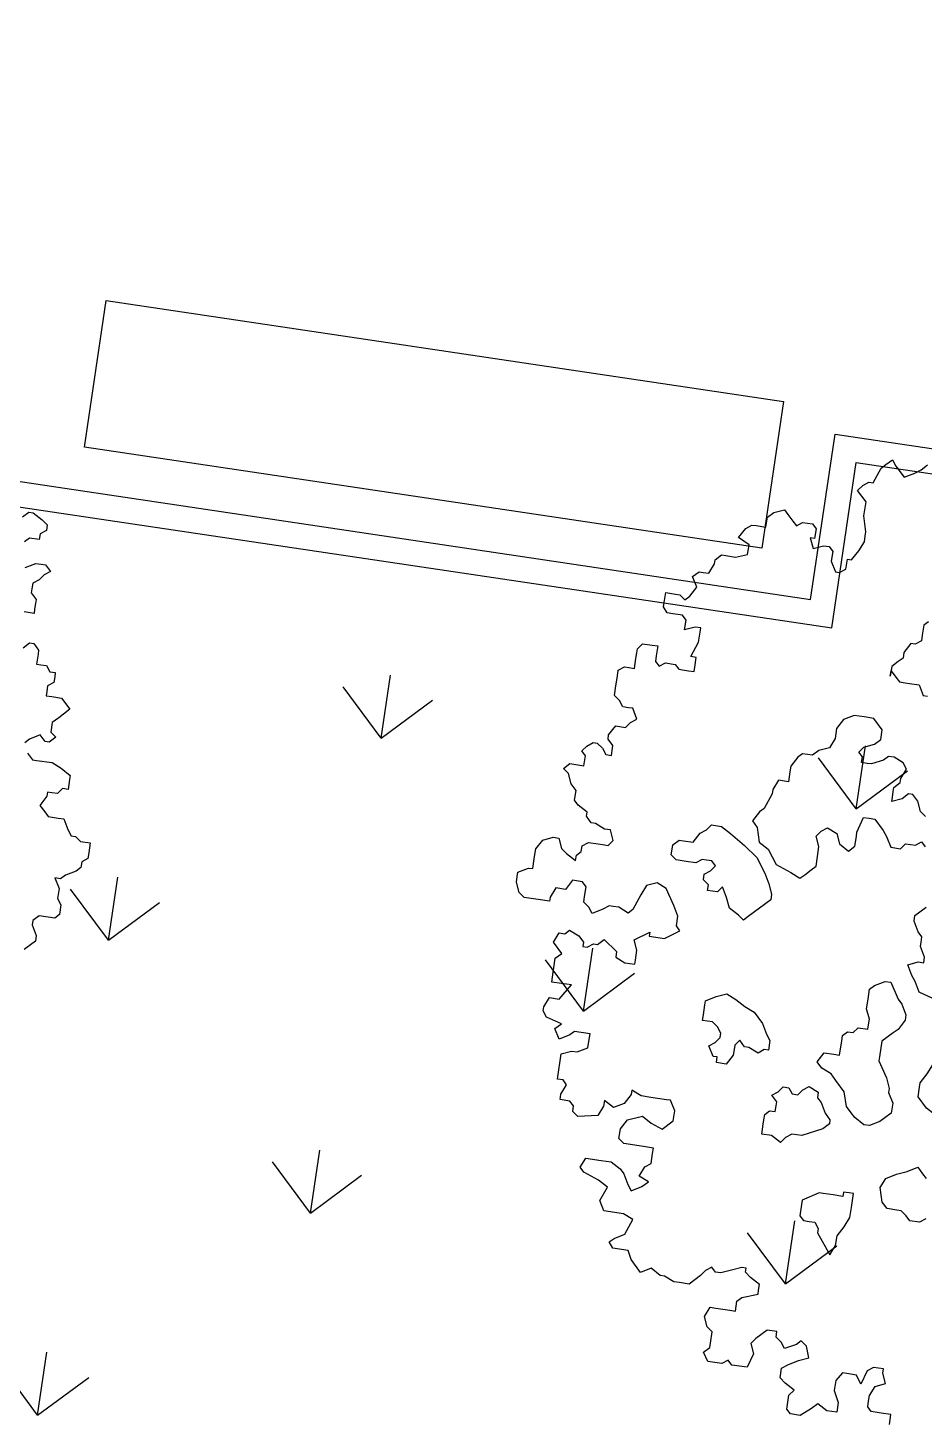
# Model space of a CAD drawing. Header units: millimetres. Extents: x 338 to 506, y 179 to 335.
# Drawn here: x 374.26 to 379.62, y 225.61 to 233.94 of the extents above; entities that cross this region are included whole.
import ezdxf

# ---------------------------------------------------------------- set-up
doc = ezdxf.new("R2010")
doc.units = ezdxf.units.MM
for name, color, linetype in [('ANDEN', 251, 'Continuous'), ('ARBOL-TOP', 3, 'Continuous'), ('MUROS', 32, 'Continuous'), ('REJAS', 151, 'Continuous')]:
    doc.layers.add(name, color=color, linetype=linetype)

# ---------------------------------------------------------------- blocks, each defined once
blk = doc.blocks.new('*X961')
at = {"color": 0}
for p, q in [((40.6602, 117.7067), (40.9296, 117.9761)), ((43.5339, 117.7067), (43.8033, 117.9761)), ((40.6602, 117.7067), (40.9296, 117.4373)), ((40.6602, 117.7067), (41.0412, 117.7067)), ((43.5339, 117.7067), (43.8033, 117.4373)), ((43.5339, 117.7067), (43.9149, 117.7067)), ((42.097, 116.2699), (42.3665, 116.5393)), ((44.9707, 116.2699), (45.2401, 116.5393)), ((42.097, 116.2699), (42.3665, 116.0005)), ((42.097, 116.2699), (42.478, 116.2699)), ((44.9707, 116.2699), (45.2401, 116.0005)), ((44.9707, 116.2699), (45.3517, 116.2699)), ((43.5339, 114.833), (43.8033, 115.1024)), ((43.5339, 114.833), (43.8033, 114.5636)), ((43.5339, 114.833), (43.9149, 114.833)), ((42.097, 113.3962), (42.3665, 113.6656)), ((44.9707, 113.3962), (45.2401, 113.6656)), ((42.097, 113.3962), (42.3665, 113.1268)), ((42.097, 113.3962), (42.478, 113.3962)), ((44.9707, 113.3962), (45.2401, 113.1268)), ((44.9707, 113.3962), (45.3517, 113.3962))]:
    blk.add_line(p, q, dxfattribs=at)
blk = doc.blocks.new('ARBOLITO')
at = {"linetype": 'ByBlock'}
for points in [[(461.9159, 68.9761), (461.9076, 68.9906), (461.8931, 69.0135), (461.8785, 69.0197), (461.864, 69.0135), (461.8577, 68.9989), (461.8494, 68.9761), (461.8432, 68.9698), (461.8286, 68.9761), (461.8203, 68.9761), (461.8141, 68.9761), (461.8058, 68.9698), (461.7912, 68.9615), (461.785, 68.9698), (461.7767, 68.9761), (461.7767, 68.9844), (461.7767, 68.9989), (461.7705, 69.0052), (461.7559, 69.0052), (461.7476, 68.9906), (461.7331, 68.9906), (461.7268, 68.9761), (461.7268, 68.9698), (461.7102, 68.9698), (461.6894, 68.9698), (461.6811, 68.9761), (461.6749, 68.9906), (461.6749, 68.9989), (461.6749, 69.0052), (461.6894, 69.0135), (461.6957, 69.0135), (461.6957, 69.028), (461.6957, 69.0343), (461.6957, 69.0426), (461.704, 69.0571), (461.7185, 69.0633), (461.7268, 69.0633), (461.7331, 69.0488), (461.7414, 69.0426), (461.7559, 69.0343), (461.7559, 69.0426), (461.7621, 69.0488), (461.7621, 69.0571), (461.7705, 69.0633), (461.785, 69.0633), (461.7912, 69.0633), (461.7996, 69.0633), (461.8058, 69.0717), (461.7996, 69.0862), (461.7912, 69.0862), (461.7767, 69.0924), (461.7705, 69.0924), (461.7621, 69.1008), (461.7621, 69.107), (461.7476, 69.1153), (461.7414, 69.1215), (461.7414, 69.1361), (461.7331, 69.1444), (461.7268, 69.1589), (461.7185, 69.1652), (461.7268, 69.1735), (461.7414, 69.1735), (461.7476, 69.1735), (461.7476, 69.188), (461.7414, 69.1943), (461.7476, 69.2026), (461.7559, 69.2088), (461.7621, 69.2088), (461.7705, 69.2026), (461.7767, 69.1943), (461.785, 69.1943), (461.785, 69.2088), (461.7767, 69.2171), (461.7767, 69.2233), (461.785, 69.2379), (461.7996, 69.2379), (461.8058, 69.2462), (461.8141, 69.2524), (461.8058, 69.267), (461.7996, 69.267), (461.7912, 69.267), (461.785, 69.2753), (461.7767, 69.2815), (461.7767, 69.2961), (461.7767, 69.3044), (461.7767, 69.3106), (461.7767, 69.3189), (461.785, 69.3252), (461.7912, 69.3252), (461.7996, 69.3252), (461.7996, 69.3397), (461.7996, 69.348), (461.7996, 69.3543), (461.8058, 69.3626), (461.8203, 69.3626), (461.8286, 69.3626), (461.8286, 69.348), (461.8286, 69.3397), (461.8349, 69.3335), (461.8432, 69.3397), (461.8577, 69.3397), (461.864, 69.3335), (461.8723, 69.3335), (461.8785, 69.3335), (461.8868, 69.3335), (461.8868, 69.3397), (461.8868, 69.3543), (461.8785, 69.3543), (461.8868, 69.3771), (461.8868, 69.3917), (461.8868, 69.3979), (461.8785, 69.3979), (461.864, 69.3917), (461.864, 69.4062), (461.8577, 69.4124), (461.8432, 69.4124), (461.8349, 69.4124), (461.8286, 69.4207), (461.8286, 69.427), (461.8286, 69.4415), (461.8432, 69.4415), (461.8494, 69.4415), (461.8577, 69.4353), (461.864, 69.4415), (461.8723, 69.4561), (461.864, 69.4706), (461.8723, 69.4789), (461.8785, 69.4789), (461.8868, 69.4789), (461.8931, 69.4935), (461.8931, 69.4997), (461.9014, 69.508), (461.9076, 69.508), (461.9221, 69.508), (461.9388, 69.5143), (461.9388, 69.5226), (461.9388, 69.5288), (461.9221, 69.5371), (461.9305, 69.5517), (461.9388, 69.5579), (461.945, 69.5579), (461.9595, 69.5579), (461.9595, 69.5724), (461.9679, 69.5807), (461.9824, 69.587), (461.9886, 69.5807), (461.997, 69.5724), (462.0032, 69.5662), (462.0115, 69.5724), (462.026, 69.5724), (462.0323, 69.5662), (462.0323, 69.5517), (462.026, 69.5517), (462.0323, 69.5371), (462.0468, 69.5433), (462.0551, 69.5433), (462.0614, 69.5371), (462.0614, 69.5226), (462.0697, 69.508), (462.0759, 69.508), (462.0842, 69.5143), (462.0842, 69.5288), (462.0905, 69.5288), (462.0988, 69.5433), (462.105, 69.5579), (462.105, 69.5662), (462.105, 69.5724), (462.0988, 69.5953), (462.0988, 69.6161), (462.0842, 69.6306), (462.0905, 69.6389), (462.0988, 69.6452), (462.105, 69.6452), (462.1133, 69.668), (462.1195, 69.6742), (462.1279, 69.6826), (462.1341, 69.6742), (462.1486, 69.6597), (462.1632, 69.668), (462.1715, 69.6742), (462.1798, 69.6826)], [(463.2229, 69.4124), (463.2312, 69.4207), (463.2375, 69.4207), (463.252, 69.4124), (463.2603, 69.4062), (463.2603, 69.3979), (463.252, 69.3917), (463.252, 69.3833), (463.2375, 69.3833), (463.2312, 69.3771)], [(463.2375, 69.3397), (463.252, 69.348), (463.2603, 69.348), (463.2665, 69.348), (463.2749, 69.3397), (463.2665, 69.3335), (463.2603, 69.3252), (463.252, 69.3189), (463.252, 69.3106), (463.252, 69.3044), (463.2603, 69.2961), (463.2603, 69.2898), (463.2603, 69.2815), (463.2603, 69.2753), (463.2458, 69.2753)], [(463.252, 69.2233), (463.2603, 69.2317), (463.2665, 69.2317), (463.2749, 69.2233), (463.2749, 69.2171), (463.2749, 69.2026), (463.2811, 69.2026), (463.2894, 69.2026), (463.2956, 69.1943), (463.3039, 69.1943), (463.3039, 69.188), (463.3039, 69.1797), (463.2956, 69.1735), (463.2956, 69.1652), (463.2956, 69.1589), (463.3039, 69.1589), (463.3185, 69.1589), (463.333, 69.1444), (463.3247, 69.1361), (463.3185, 69.1298), (463.3102, 69.1215), (463.3102, 69.107), (463.3185, 69.1008), (463.3102, 69.0924), (463.3039, 69.0924), (463.2956, 69.1008), (463.2811, 69.0924), (463.2749, 69.0862)], [(463.2811, 69.0717), (463.2894, 69.0633), (463.2956, 69.0633), (463.3185, 69.0633), (463.333, 69.0571), (463.3476, 69.0488), (463.3476, 69.0426), (463.3476, 69.028), (463.3393, 69.028), (463.333, 69.0197), (463.3247, 69.0197), (463.3185, 69.0197), (463.3185, 69.0135), (463.3102, 68.9989), (463.3185, 68.9906), (463.3247, 68.9844), (463.3393, 68.9844), (463.3476, 68.9844), (463.3559, 68.9698), (463.3621, 68.9615), (463.3684, 68.9615), (463.3767, 68.9553), (463.3912, 68.9553), (463.3912, 68.9408), (463.3912, 68.9324), (463.3829, 68.9262), (463.3829, 68.9179), (463.3767, 68.9117), (463.3621, 68.9034), (463.3559, 68.8971), (463.3476, 68.8971), (463.3559, 68.8826), (463.3559, 68.868), (463.3621, 68.8597), (463.3621, 68.8452), (463.3559, 68.8389), (463.333, 68.8389), (463.3247, 68.8306), (463.3247, 68.8244), (463.333, 68.8098), (463.333, 68.8015), (463.3185, 68.787)], [(462.3315, 68.2862), (462.3315, 68.3008), (462.3169, 68.3008), (462.3024, 68.3008), (462.2962, 68.307), (462.2962, 68.3153), (462.2962, 68.3236), (462.3024, 68.3382), (462.3169, 68.3444), (462.3107, 68.3589), (462.3107, 68.3652), (462.2962, 68.3652), (462.2879, 68.3589), (462.2816, 68.3382), (462.2733, 68.3506), (462.2588, 68.3506), (462.2525, 68.3506), (462.2442, 68.3382), (462.2442, 68.3236), (462.2525, 68.307), (462.2525, 68.2925), (462.238, 68.2925), (462.2234, 68.3008), (462.2151, 68.2925), (462.2006, 68.28), (462.186, 68.28), (462.1798, 68.2862), (462.1798, 68.307), (462.186, 68.3153), (462.1715, 68.3236), (462.1632, 68.3299), (462.1632, 68.3444), (462.1715, 68.3506), (462.186, 68.3589), (462.2006, 68.3652), (462.1944, 68.3818), (462.186, 68.388), (462.1798, 68.3818), (462.1632, 68.3735), (462.1569, 68.3818), (462.1486, 68.388), (462.1486, 68.3963), (462.1341, 68.3963), (462.1195, 68.3818), (462.1133, 68.3735), (462.1195, 68.3589), (462.1133, 68.3382), (462.0905, 68.3382), (462.0842, 68.3444), (462.0759, 68.3382), (462.0551, 68.3382), (462.0468, 68.3506), (462.0551, 68.3589), (462.0551, 68.3652), (462.0551, 68.3818), (462.0468, 68.388), (462.0406, 68.4026), (462.0468, 68.4171), (462.0551, 68.4171), (462.0759, 68.4171), (462.0842, 68.4171), (462.0842, 68.4317), (462.0905, 68.4379), (462.1133, 68.4462), (462.1133, 68.4524), (462.1133, 68.4608), (462.0988, 68.4691), (462.0905, 68.4753), (462.0905, 68.4815), (462.0842, 68.4815), (462.0697, 68.4753), (462.0551, 68.4691), (462.0468, 68.4691), (462.0406, 68.4753), (462.0323, 68.4691), (462.026, 68.4608), (462.0115, 68.4462), (461.997, 68.4462), (461.9886, 68.4462), (461.9741, 68.4524), (461.9679, 68.4524), (461.9533, 68.4608), (461.9388, 68.4524), (461.9221, 68.4691), (461.9159, 68.4815), (461.8931, 68.4815), (461.8868, 68.4899), (461.8931, 68.4961), (461.9076, 68.5044), (461.9159, 68.5273), (461.9014, 68.5335), (461.8723, 68.5335), (461.864, 68.548), (461.8723, 68.5688), (461.8577, 68.5771), (461.8349, 68.5854), (461.8286, 68.5917), (461.8349, 68.6062), (461.8577, 68.6062), (461.8723, 68.6062), (461.8868, 68.5979), (461.8931, 68.5917), (461.9014, 68.5771), (461.9076, 68.5688), (461.9221, 68.5771), (461.9305, 68.5854), (461.9159, 68.5917), (461.9221, 68.6062), (461.9305, 68.6124), (461.9305, 68.627), (461.9305, 68.6353), (461.9159, 68.6353), (461.8868, 68.6353), (461.8785, 68.6415), (461.8785, 68.6561), (461.8868, 68.6706), (461.9076, 68.6789), (461.9221, 68.6706), (461.9388, 68.6644), (461.9533, 68.6789), (461.9533, 68.6935), (461.945, 68.708), (461.9388, 68.708), (461.9159, 68.708), (461.9014, 68.708), (461.8868, 68.7143), (461.8868, 68.708), (461.8785, 68.6935), (461.864, 68.6852), (461.8494, 68.6935), (461.8494, 68.6852), (461.8432, 68.6706), (461.8141, 68.6644), (461.8058, 68.6706), (461.8058, 68.6789), (461.7996, 68.6852), (461.785, 68.6852), (461.785, 68.6935), (461.7912, 68.708), (461.785, 68.7143), (461.7767, 68.7143), (461.7767, 68.7517), (461.7912, 68.7579), (461.7996, 68.7579), (461.8141, 68.7662), (461.8141, 68.7724), (461.8141, 68.787), (461.7912, 68.787), (461.785, 68.7808), (461.7705, 68.7724), (461.7621, 68.787), (461.7705, 68.7953), (461.7476, 68.8015), (461.7414, 68.8098), (461.7414, 68.8161), (461.7476, 68.8306), (461.7621, 68.8306), (461.7767, 68.8535), (461.7621, 68.8535), (461.7476, 68.8535), (461.7476, 68.868), (461.7476, 68.8743), (461.7476, 68.8888), (461.7559, 68.8971), (461.7414, 68.9117), (461.7476, 68.9262), (461.7559, 68.9262), (461.7621, 68.9324), (461.7767, 68.9262), (461.785, 68.9179), (461.785, 68.9117), (461.7912, 68.9117), (461.7996, 68.9179), (461.8058, 68.9179), (461.8141, 68.9262), (461.8349, 68.9117), (461.8349, 68.9034), (461.8494, 68.8971), (461.864, 68.8971), (461.864, 68.9034), (461.864, 68.9179), (461.8577, 68.9324), (461.8785, 68.947), (461.8785, 68.9408), (461.9014, 68.9408), (461.9221, 68.9553), (461.9159, 68.9615), (461.9159, 68.9761), (461.9159, 68.9761)], [(461.9159, 68.9761), (461.9076, 68.9906), (461.8931, 69.0135), (461.8785, 69.0197), (461.864, 69.0135), (461.8577, 68.9989), (461.8494, 68.9761), (461.8432, 68.9698), (461.8286, 68.9761), (461.8203, 68.9761), (461.8141, 68.9761), (461.8058, 68.9698), (461.7912, 68.9615), (461.785, 68.9698), (461.7767, 68.9761), (461.7767, 68.9844), (461.7767, 68.9989), (461.7705, 69.0052), (461.7559, 69.0052), (461.7476, 68.9906), (461.7331, 68.9906), (461.7268, 68.9761), (461.7268, 68.9698), (461.7102, 68.9698), (461.6894, 68.9698), (461.6811, 68.9761), (461.6749, 68.9906), (461.6749, 68.9989), (461.6749, 69.0052), (461.6894, 69.0135), (461.6957, 69.0135), (461.6957, 69.028), (461.6957, 69.0343), (461.6957, 69.0426), (461.704, 69.0571), (461.7185, 69.0633), (461.7268, 69.0633), (461.7331, 69.0488), (461.7414, 69.0426), (461.7559, 69.0343), (461.7559, 69.0426), (461.7621, 69.0488), (461.7621, 69.0571), (461.7705, 69.0633), (461.785, 69.0633), (461.7912, 69.0633), (461.7996, 69.0633), (461.8058, 69.0717), (461.7996, 69.0862), (461.7912, 69.0862), (461.7767, 69.0924), (461.7705, 69.0924), (461.7621, 69.1008), (461.7621, 69.107), (461.7476, 69.1153), (461.7414, 69.1215), (461.7414, 69.1361), (461.7331, 69.1444), (461.7268, 69.1589), (461.7185, 69.1652), (461.7268, 69.1735), (461.7414, 69.1735), (461.7476, 69.1735), (461.7476, 69.188), (461.7414, 69.1943), (461.7476, 69.2026), (461.7559, 69.2088), (461.7621, 69.2088), (461.7705, 69.2026), (461.7767, 69.1943), (461.785, 69.1943), (461.785, 69.2088), (461.7767, 69.2171), (461.7767, 69.2233), (461.785, 69.2379), (461.7996, 69.2379), (461.8058, 69.2462), (461.8141, 69.2524), (461.8058, 69.267), (461.7996, 69.267), (461.7912, 69.267), (461.785, 69.2753), (461.7767, 69.2815), (461.7767, 69.2961), (461.7767, 69.3044), (461.7767, 69.3106), (461.7767, 69.3189), (461.785, 69.3252), (461.7912, 69.3252), (461.7996, 69.3252), (461.7996, 69.3397), (461.7996, 69.348), (461.7996, 69.3543), (461.8058, 69.3626), (461.8203, 69.3626), (461.8286, 69.3626), (461.8286, 69.348), (461.8286, 69.3397), (461.8349, 69.3335), (461.8432, 69.3397), (461.8577, 69.3397), (461.864, 69.3335), (461.8723, 69.3335), (461.8785, 69.3335), (461.8868, 69.3335), (461.8868, 69.3397), (461.8868, 69.3543), (461.8785, 69.3543), (461.8868, 69.3771), (461.8868, 69.3917), (461.8868, 69.3979), (461.8785, 69.3979), (461.864, 69.3917), (461.864, 69.4062), (461.8577, 69.4124), (461.8432, 69.4124), (461.8349, 69.4124), (461.8286, 69.4207), (461.8286, 69.427), (461.8286, 69.4415), (461.8432, 69.4415), (461.8494, 69.4415), (461.8577, 69.4353), (461.864, 69.4415), (461.8723, 69.4561), (461.864, 69.4706), (461.8723, 69.4789), (461.8785, 69.4789), (461.8868, 69.4789), (461.8931, 69.4935), (461.8931, 69.4997), (461.9014, 69.508), (461.9076, 69.508), (461.9221, 69.508), (461.9388, 69.5143), (461.9388, 69.5226), (461.9388, 69.5288), (461.9221, 69.5371), (461.9305, 69.5517), (461.9388, 69.5579), (461.945, 69.5579), (461.9595, 69.5579), (461.9595, 69.5724), (461.9679, 69.5807), (461.9824, 69.587), (461.9886, 69.5807), (461.997, 69.5724), (462.0032, 69.5662), (462.0115, 69.5724), (462.026, 69.5724), (462.0323, 69.5662), (462.0323, 69.5517), (462.026, 69.5517), (462.0323, 69.5371), (462.0468, 69.5433), (462.0551, 69.5433), (462.0614, 69.5371), (462.0614, 69.5226), (462.0697, 69.508), (462.0759, 69.508), (462.0842, 69.5143), (462.0842, 69.5288), (462.0905, 69.5288), (462.0988, 69.5433), (462.105, 69.5579), (462.105, 69.5662), (462.105, 69.5724), (462.0988, 69.5953), (462.0988, 69.6161), (462.0842, 69.6306), (462.0905, 69.6389), (462.0988, 69.6452), (462.105, 69.6452), (462.1133, 69.668), (462.1195, 69.6742), (462.1279, 69.6826), (462.1341, 69.6742), (462.1486, 69.6597), (462.1632, 69.668), (462.1715, 69.6742), (462.1798, 69.6826)], [(463.2229, 69.4124), (463.2312, 69.4207), (463.2375, 69.4207), (463.252, 69.4124), (463.2603, 69.4062), (463.2603, 69.3979), (463.252, 69.3917), (463.252, 69.3833), (463.2375, 69.3833), (463.2312, 69.3771)], [(463.2375, 69.3397), (463.252, 69.348), (463.2603, 69.348), (463.2665, 69.348), (463.2749, 69.3397), (463.2665, 69.3335), (463.2603, 69.3252), (463.252, 69.3189), (463.252, 69.3106), (463.252, 69.3044), (463.2603, 69.2961), (463.2603, 69.2898), (463.2603, 69.2815), (463.2603, 69.2753), (463.2458, 69.2753)], [(463.252, 69.2233), (463.2603, 69.2317), (463.2665, 69.2317), (463.2749, 69.2233), (463.2749, 69.2171), (463.2749, 69.2026), (463.2811, 69.2026), (463.2894, 69.2026), (463.2956, 69.1943), (463.3039, 69.1943), (463.3039, 69.188), (463.3039, 69.1797), (463.2956, 69.1735), (463.2956, 69.1652), (463.2956, 69.1589), (463.3039, 69.1589), (463.3185, 69.1589), (463.333, 69.1444), (463.3247, 69.1361), (463.3185, 69.1298), (463.3102, 69.1215), (463.3102, 69.107), (463.3185, 69.1008), (463.3102, 69.0924), (463.3039, 69.0924), (463.2956, 69.1008), (463.2811, 69.0924), (463.2749, 69.0862)], [(463.2811, 69.0717), (463.2894, 69.0633), (463.2956, 69.0633), (463.3185, 69.0633), (463.333, 69.0571), (463.3476, 69.0488), (463.3476, 69.0426), (463.3476, 69.028), (463.3393, 69.028), (463.333, 69.0197), (463.3247, 69.0197), (463.3185, 69.0197), (463.3185, 69.0135), (463.3102, 68.9989), (463.3185, 68.9906), (463.3247, 68.9844), (463.3393, 68.9844), (463.3476, 68.9844), (463.3559, 68.9698), (463.3621, 68.9615), (463.3684, 68.9615), (463.3767, 68.9553), (463.3912, 68.9553), (463.3912, 68.9408), (463.3912, 68.9324), (463.3829, 68.9262), (463.3829, 68.9179), (463.3767, 68.9117), (463.3621, 68.9034), (463.3559, 68.8971), (463.3476, 68.8971), (463.3559, 68.8826), (463.3559, 68.868), (463.3621, 68.8597), (463.3621, 68.8452), (463.3559, 68.8389), (463.333, 68.8389), (463.3247, 68.8306), (463.3247, 68.8244), (463.333, 68.8098), (463.333, 68.8015), (463.3185, 68.787)], [(462.3315, 68.2862), (462.3315, 68.3008), (462.3169, 68.3008), (462.3024, 68.3008), (462.2962, 68.307), (462.2962, 68.3153), (462.2962, 68.3236), (462.3024, 68.3382), (462.3169, 68.3444), (462.3107, 68.3589), (462.3107, 68.3652), (462.2962, 68.3652), (462.2879, 68.3589), (462.2816, 68.3382), (462.2733, 68.3506), (462.2588, 68.3506), (462.2525, 68.3506), (462.2442, 68.3382), (462.2442, 68.3236), (462.2525, 68.307), (462.2525, 68.2925), (462.238, 68.2925), (462.2234, 68.3008), (462.2151, 68.2925), (462.2006, 68.28), (462.186, 68.28), (462.1798, 68.2862), (462.1798, 68.307), (462.186, 68.3153), (462.1715, 68.3236), (462.1632, 68.3299), (462.1632, 68.3444), (462.1715, 68.3506), (462.186, 68.3589), (462.2006, 68.3652), (462.1944, 68.3818), (462.186, 68.388), (462.1798, 68.3818), (462.1632, 68.3735), (462.1569, 68.3818), (462.1486, 68.388), (462.1486, 68.3963), (462.1341, 68.3963), (462.1195, 68.3818), (462.1133, 68.3735), (462.1195, 68.3589), (462.1133, 68.3382), (462.0905, 68.3382), (462.0842, 68.3444), (462.0759, 68.3382), (462.0551, 68.3382), (462.0468, 68.3506), (462.0551, 68.3589), (462.0551, 68.3652), (462.0551, 68.3818), (462.0468, 68.388), (462.0406, 68.4026), (462.0468, 68.4171), (462.0551, 68.4171), (462.0759, 68.4171), (462.0842, 68.4171), (462.0842, 68.4317), (462.0905, 68.4379), (462.1133, 68.4462), (462.1133, 68.4524), (462.1133, 68.4608), (462.0988, 68.4691), (462.0905, 68.4753), (462.0905, 68.4815), (462.0842, 68.4815), (462.0697, 68.4753), (462.0551, 68.4691), (462.0468, 68.4691), (462.0406, 68.4753), (462.0323, 68.4691), (462.026, 68.4608), (462.0115, 68.4462), (461.997, 68.4462), (461.9886, 68.4462), (461.9741, 68.4524), (461.9679, 68.4524), (461.9533, 68.4608), (461.9388, 68.4524), (461.9221, 68.4691), (461.9159, 68.4815), (461.8931, 68.4815), (461.8868, 68.4899), (461.8931, 68.4961), (461.9076, 68.5044), (461.9159, 68.5273), (461.9014, 68.5335), (461.8723, 68.5335), (461.864, 68.548), (461.8723, 68.5688), (461.8577, 68.5771), (461.8349, 68.5854), (461.8286, 68.5917), (461.8349, 68.6062), (461.8577, 68.6062), (461.8723, 68.6062), (461.8868, 68.5979), (461.8931, 68.5917), (461.9014, 68.5771), (461.9076, 68.5688), (461.9221, 68.5771), (461.9305, 68.5854), (461.9159, 68.5917), (461.9221, 68.6062), (461.9305, 68.6124), (461.9305, 68.627), (461.9305, 68.6353), (461.9159, 68.6353), (461.8868, 68.6353), (461.8785, 68.6415), (461.8785, 68.6561), (461.8868, 68.6706), (461.9076, 68.6789), (461.9221, 68.6706), (461.9388, 68.6644), (461.9533, 68.6789), (461.9533, 68.6935), (461.945, 68.708), (461.9388, 68.708), (461.9159, 68.708), (461.9014, 68.708), (461.8868, 68.7143), (461.8868, 68.708), (461.8785, 68.6935), (461.864, 68.6852), (461.8494, 68.6935), (461.8494, 68.6852), (461.8432, 68.6706), (461.8141, 68.6644), (461.8058, 68.6706), (461.8058, 68.6789), (461.7996, 68.6852), (461.785, 68.6852), (461.785, 68.6935), (461.7912, 68.708), (461.785, 68.7143), (461.7767, 68.7143), (461.7767, 68.7517), (461.7912, 68.7579), (461.7996, 68.7579), (461.8141, 68.7662), (461.8141, 68.7724), (461.8141, 68.787), (461.7912, 68.787), (461.785, 68.7808), (461.7705, 68.7724), (461.7621, 68.787), (461.7705, 68.7953), (461.7476, 68.8015), (461.7414, 68.8098), (461.7414, 68.8161), (461.7476, 68.8306), (461.7621, 68.8306), (461.7767, 68.8535), (461.7621, 68.8535), (461.7476, 68.8535), (461.7476, 68.868), (461.7476, 68.8743), (461.7476, 68.8888), (461.7559, 68.8971), (461.7414, 68.9117), (461.7476, 68.9262), (461.7559, 68.9262), (461.7621, 68.9324), (461.7767, 68.9262), (461.785, 68.9179), (461.785, 68.9117), (461.7912, 68.9117), (461.7996, 68.9179), (461.8058, 68.9179), (461.8141, 68.9262), (461.8349, 68.9117), (461.8349, 68.9034), (461.8494, 68.8971), (461.864, 68.8971), (461.864, 68.9034), (461.864, 68.9179), (461.8577, 68.9324), (461.8785, 68.947), (461.8785, 68.9408), (461.9014, 68.9408), (461.9221, 68.9553), (461.9159, 68.9615), (461.9159, 68.9761)], [(462.1715, 69.3771), (462.1798, 69.3688), (462.186, 69.3626), (462.1944, 69.3626), (462.2006, 69.3626), (462.2151, 69.3626), (462.2234, 69.348), (462.2297, 69.348)], [(462.2151, 69.4561), (462.2089, 69.4498), (462.2089, 69.4353), (462.2089, 69.427), (462.2006, 69.4207), (462.1944, 69.4207), (462.186, 69.4062), (462.186, 69.3979), (462.1798, 69.3917), (462.1715, 69.3833), (462.1715, 69.3688), (462.1715, 69.3771), (462.1715, 69.3771)], [(462.1715, 69.3771), (462.1798, 69.3688), (462.186, 69.3626), (462.1944, 69.3626), (462.2006, 69.3626), (462.2151, 69.3626), (462.2234, 69.348), (462.2297, 69.348)], [(462.2151, 69.4561), (462.2089, 69.4498), (462.2089, 69.4353), (462.2089, 69.427), (462.2006, 69.4207), (462.1944, 69.4207), (462.186, 69.4062), (462.186, 69.3979), (462.1798, 69.3917), (462.1715, 69.3833), (462.1715, 69.3688), (462.1715, 69.3771)], [(462.2525, 69.1735), (462.2442, 69.1797), (462.238, 69.1943), (462.2297, 69.2026), (462.2234, 69.2026), (462.2151, 69.1943), (462.2006, 69.188), (462.2006, 69.1943), (462.2006, 69.2026), (462.2006, 69.2088), (462.2089, 69.2171), (462.2089, 69.2233), (462.2151, 69.2379), (462.2089, 69.2462), (462.1944, 69.2524), (462.186, 69.2524), (462.1798, 69.2462), (462.1632, 69.2379), (462.1569, 69.2379), (462.1486, 69.2379), (462.1486, 69.2462), (462.1424, 69.2524), (462.1486, 69.2607), (462.1632, 69.267), (462.1715, 69.2753), (462.1715, 69.2898), (462.1569, 69.3044), (462.1424, 69.3044), (462.1279, 69.3044), (462.1133, 69.2961), (462.105, 69.2815), (462.105, 69.267), (462.0988, 69.2524), (462.0842, 69.2462), (462.0759, 69.2379), (462.0614, 69.2379), (462.0551, 69.2317), (462.0468, 69.2171), (462.0468, 69.2088), (462.0468, 69.1943), (462.0323, 69.1943), (462.026, 69.1797), (462.026, 69.1735), (462.0177, 69.1506), (462.0115, 69.1444), (462.0032, 69.1298), (462.0115, 69.1215), (462.0177, 69.1008), (462.0323, 69.0924), (462.0468, 69.0717), (462.0697, 69.0633), (462.0842, 69.0571), (462.0905, 69.0633), (462.0988, 69.0717), (462.105, 69.0779), (462.105, 69.0924), (462.105, 69.107), (462.0988, 69.1215), (462.105, 69.1298), (462.1133, 69.1361), (462.1279, 69.1298), (462.1341, 69.1153), (462.1486, 69.107), (462.1569, 69.1153), (462.1569, 69.1298), (462.1569, 69.1361), (462.1632, 69.1589), (462.1715, 69.1589), (462.1798, 69.1589), (462.1944, 69.1444), (462.2006, 69.1361), (462.2089, 69.1215), (462.2234, 69.1215), (462.2297, 69.1298), (462.2442, 69.1298), (462.2525, 69.1361), (462.2588, 69.1298)], [(462.2525, 69.1735), (462.2442, 69.1797), (462.238, 69.1943), (462.2297, 69.2026), (462.2234, 69.2026), (462.2151, 69.1943), (462.2006, 69.188), (462.2006, 69.1943), (462.2006, 69.2026), (462.2006, 69.2088), (462.2089, 69.2171), (462.2089, 69.2233), (462.2151, 69.2379), (462.2089, 69.2462), (462.1944, 69.2524), (462.186, 69.2524), (462.1798, 69.2462), (462.1632, 69.2379), (462.1569, 69.2379), (462.1486, 69.2379), (462.1486, 69.2462), (462.1424, 69.2524), (462.1486, 69.2607), (462.1632, 69.267), (462.1715, 69.2753), (462.1715, 69.2898), (462.1569, 69.3044), (462.1424, 69.3044), (462.1279, 69.3044), (462.1133, 69.2961), (462.105, 69.2815), (462.105, 69.267), (462.0988, 69.2524), (462.0842, 69.2462), (462.0759, 69.2379), (462.0614, 69.2379), (462.0551, 69.2317), (462.0468, 69.2171), (462.0468, 69.2088), (462.0468, 69.1943), (462.0323, 69.1943), (462.026, 69.1797), (462.026, 69.1735), (462.0177, 69.1506), (462.0115, 69.1444), (462.0032, 69.1298), (462.0115, 69.1215), (462.0177, 69.1008), (462.0323, 69.0924), (462.0468, 69.0717), (462.0697, 69.0633), (462.0842, 69.0571), (462.0905, 69.0633), (462.0988, 69.0717), (462.105, 69.0779), (462.105, 69.0924), (462.105, 69.107), (462.0988, 69.1215), (462.105, 69.1298), (462.1133, 69.1361), (462.1279, 69.1298), (462.1341, 69.1153), (462.1486, 69.107), (462.1569, 69.1153), (462.1569, 69.1298), (462.1569, 69.1361), (462.1632, 69.1589), (462.1715, 69.1589), (462.1798, 69.1589), (462.1944, 69.1444), (462.2006, 69.1361), (462.2089, 69.1215), (462.2234, 69.1215), (462.2297, 69.1298), (462.2442, 69.1298), (462.2525, 69.1361), (462.2588, 69.1298)], [(462.0177, 68.9906), (462.0115, 68.9844), (462.0032, 68.9906), (461.9886, 68.9989), (461.9824, 69.0135), (461.9741, 69.028), (461.9679, 69.0197), (461.9533, 69.0197), (461.9533, 69.028), (461.945, 69.0343), (461.945, 69.0426), (461.9533, 69.0488), (461.9595, 69.0571), (461.9533, 69.0633), (461.945, 69.0633), (461.9388, 69.0633), (461.9305, 69.0571), (461.9159, 69.0571), (461.9014, 69.0571), (461.8931, 69.0633), (461.8931, 69.0717), (461.8931, 69.0779), (461.9014, 69.0862), (461.9076, 69.0862), (461.9221, 69.0862), (461.9305, 69.1008), (461.9388, 69.107), (461.945, 69.1153), (461.9595, 69.1153), (461.9741, 69.107), (461.997, 69.0924), (462.0177, 69.0779), (462.0323, 69.0571), (462.0406, 69.0426), (462.0468, 69.028), (462.0468, 69.0197), (462.0177, 68.9906), (462.0177, 68.9906)], [(462.0177, 68.9906), (462.0115, 68.9844), (462.0032, 68.9906), (461.9886, 68.9989), (461.9824, 69.0135), (461.9741, 69.028), (461.9679, 69.0197), (461.9533, 69.0197), (461.9533, 69.028), (461.945, 69.0343), (461.945, 69.0426), (461.9533, 69.0488), (461.9595, 69.0571), (461.9533, 69.0633), (461.945, 69.0633), (461.9388, 69.0633), (461.9305, 69.0571), (461.9159, 69.0571), (461.9014, 69.0571), (461.8931, 69.0633), (461.8931, 69.0717), (461.8931, 69.0779), (461.9014, 69.0862), (461.9076, 69.0862), (461.9221, 69.0862), (461.9305, 69.1008), (461.9388, 69.107), (461.945, 69.1153), (461.9595, 69.1153), (461.9741, 69.107), (461.997, 69.0924), (462.0177, 69.0779), (462.0323, 69.0571), (462.0406, 69.0426), (462.0468, 69.028), (462.0468, 69.0197), (462.0177, 68.9906)], [(462.2733, 68.9324), (462.2671, 68.9408), (462.2588, 68.9553), (462.2733, 68.9615), (462.2816, 68.9615), (462.2816, 68.9698), (462.2733, 68.9844), (462.2733, 68.9906), (462.2733, 68.9989), (462.2671, 69.0052), (462.2588, 69.0197), (462.2588, 69.028), (462.2733, 69.0426)], [(462.3024, 68.9117), (462.2816, 68.9179), (462.2733, 68.9324), (462.2733, 68.9324)], [(462.2733, 68.9324), (462.2671, 68.9408), (462.2588, 68.9553), (462.2733, 68.9615), (462.2816, 68.9615), (462.2816, 68.9698), (462.2733, 68.9844), (462.2733, 68.9906), (462.2733, 68.9989), (462.2671, 69.0052), (462.2588, 69.0197), (462.2588, 69.028), (462.2733, 69.0426)], [(462.3024, 68.9117), (462.2816, 68.9179), (462.2733, 68.9324)], [(462.2297, 68.7143), (462.2151, 68.7226), (462.2089, 68.7288), (462.2006, 68.7371), (462.1944, 68.7579), (462.1798, 68.7724), (462.1715, 68.7808), (462.1569, 68.787), (462.1486, 68.7953), (462.1569, 68.8098), (462.1715, 68.8098), (462.1798, 68.8098), (462.1798, 68.8161), (462.1798, 68.8306), (462.1798, 68.8389), (462.186, 68.8452), (462.1944, 68.8452), (462.2006, 68.8535), (462.2151, 68.8535), (462.2151, 68.8597), (462.2151, 68.868), (462.2089, 68.8826), (462.2089, 68.8971), (462.2089, 68.9117), (462.2151, 68.9179), (462.2297, 68.9262), (462.238, 68.9262), (462.2525, 68.9034), (462.2588, 68.8971), (462.2671, 68.8826), (462.2671, 68.8743), (462.2588, 68.8597), (462.2525, 68.8535), (462.238, 68.8389), (462.238, 68.8161), (462.238, 68.8098), (462.2525, 68.787), (462.2588, 68.7724), (462.2588, 68.7662), (462.2671, 68.7517), (462.2671, 68.7371), (462.2588, 68.7288), (462.2525, 68.7226), (462.238, 68.7143), (462.2297, 68.7143), (462.2297, 68.7143)], [(462.2297, 68.7143), (462.2151, 68.7226), (462.2089, 68.7288), (462.2006, 68.7371), (462.1944, 68.7579), (462.1798, 68.7724), (462.1715, 68.7808), (462.1569, 68.787), (462.1486, 68.7953), (462.1569, 68.8098), (462.1715, 68.8098), (462.1798, 68.8098), (462.1798, 68.8161), (462.1798, 68.8306), (462.1798, 68.8389), (462.186, 68.8452), (462.1944, 68.8452), (462.2006, 68.8535), (462.2151, 68.8535), (462.2151, 68.8597), (462.2151, 68.868), (462.2089, 68.8826), (462.2089, 68.8971), (462.2089, 68.9117), (462.2151, 68.9179), (462.2297, 68.9262), (462.238, 68.9262), (462.2525, 68.9034), (462.2588, 68.8971), (462.2671, 68.8826), (462.2671, 68.8743), (462.2588, 68.8597), (462.2525, 68.8535), (462.238, 68.8389), (462.238, 68.8161), (462.238, 68.8098), (462.2525, 68.787), (462.2588, 68.7724), (462.2588, 68.7662), (462.2671, 68.7517), (462.2671, 68.7371), (462.2588, 68.7288), (462.2525, 68.7226), (462.238, 68.7143), (462.2297, 68.7143)], [(462.0032, 68.7808), (461.997, 68.7808), (461.9886, 68.7953), (461.997, 68.8015), (462.0032, 68.8098), (462.0032, 68.8161), (461.997, 68.8244), (461.9886, 68.8306), (461.9741, 68.8306), (461.9741, 68.8389), (461.9741, 68.8535), (461.9741, 68.8597), (461.9886, 68.868), (462.0032, 68.8743), (462.0177, 68.868), (462.0323, 68.8597), (462.0468, 68.8535), (462.0614, 68.8389), (462.0697, 68.8244), (462.0759, 68.8161), (462.0759, 68.8015), (462.0697, 68.8015), (462.0614, 68.7953), (462.0468, 68.8015), (462.0406, 68.8015), (462.0323, 68.8098), (462.026, 68.8015), (462.026, 68.7953), (462.026, 68.787), (462.0177, 68.7724), (462.0032, 68.7724), (462.0032, 68.7808), (462.0032, 68.7808)], [(462.0032, 68.7808), (461.997, 68.7808), (461.9886, 68.7953), (461.997, 68.8015), (462.0032, 68.8098), (462.0032, 68.8161), (461.997, 68.8244), (461.9886, 68.8306), (461.9741, 68.8306), (461.9741, 68.8389), (461.9741, 68.8535), (461.9741, 68.8597), (461.9886, 68.868), (462.0032, 68.8743), (462.0177, 68.868), (462.0323, 68.8597), (462.0468, 68.8535), (462.0614, 68.8389), (462.0697, 68.8244), (462.0759, 68.8161), (462.0759, 68.8015), (462.0697, 68.8015), (462.0614, 68.7953), (462.0468, 68.8015), (462.0406, 68.8015), (462.0323, 68.8098), (462.026, 68.8015), (462.026, 68.7953), (462.026, 68.787), (462.0177, 68.7724), (462.0032, 68.7724), (462.0032, 68.7808)], [(462.2671, 68.627), (462.2733, 68.6415), (462.2879, 68.6498), (462.3024, 68.6561), (462.3169, 68.6644), (462.3253, 68.6561), (462.3315, 68.6498)], [(462.3398, 68.5917), (462.3315, 68.5854), (462.3169, 68.5854), (462.3107, 68.5917), (462.3024, 68.5979), (462.2962, 68.5979), (462.2816, 68.5979), (462.2733, 68.6062), (462.2671, 68.627), (462.2671, 68.627)], [(462.2671, 68.627), (462.2733, 68.6415), (462.2879, 68.6498), (462.3024, 68.6561), (462.3169, 68.6644), (462.3253, 68.6561), (462.3315, 68.6498)], [(462.3398, 68.5917), (462.3315, 68.5854), (462.3169, 68.5854), (462.3107, 68.5917), (462.3024, 68.5979), (462.2962, 68.5979), (462.2816, 68.5979), (462.2733, 68.6062), (462.2671, 68.627)], [(462.346, 68.7579), (462.3398, 68.7517), (462.3315, 68.7434), (462.3169, 68.7517), (462.3024, 68.7662), (462.3024, 68.7808), (462.3024, 68.787), (462.3107, 68.8015), (462.3169, 68.8161), (462.3253, 68.8244), (462.3315, 68.8306), (462.346, 68.8306), (462.3606, 68.8306), (462.3689, 68.8244), (462.3751, 68.8098), (462.3834, 68.7953), (462.3834, 68.787), (462.3834, 68.7808), (462.3834, 68.7724), (462.3751, 68.7724), (462.3689, 68.7808), (462.346, 68.7579), (462.346, 68.7579)], [(462.346, 68.7579), (462.3398, 68.7517), (462.3315, 68.7434), (462.3169, 68.7517), (462.3024, 68.7662), (462.3024, 68.7808), (462.3024, 68.787), (462.3107, 68.8015), (462.3169, 68.8161), (462.3253, 68.8244), (462.3315, 68.8306), (462.346, 68.8306), (462.3606, 68.8306), (462.3689, 68.8244), (462.3751, 68.8098), (462.3834, 68.7953), (462.3834, 68.787), (462.3834, 68.7808), (462.3834, 68.7724), (462.3751, 68.7724), (462.3689, 68.7808), (462.346, 68.7579)], [(462.1424, 68.6852), (462.1279, 68.6852), (462.1195, 68.6789), (462.1133, 68.6706), (462.0988, 68.6789), (462.0842, 68.6789), (462.0842, 68.6935), (462.0842, 68.6997), (462.0842, 68.708), (462.0905, 68.7143), (462.0988, 68.7143), (462.0988, 68.7226), (462.0988, 68.7288), (462.0905, 68.7371), (462.0988, 68.7434), (462.105, 68.7517), (462.1133, 68.7517), (462.1195, 68.7434), (462.1279, 68.7434), (462.1341, 68.7517), (462.1424, 68.7579), (462.1569, 68.7517), (462.1569, 68.7434), (462.1632, 68.7371), (462.1715, 68.7226), (462.1798, 68.7143), (462.1798, 68.708), (462.1715, 68.6997), (462.1424, 68.6852), (462.1424, 68.6852)], [(462.1424, 68.6852), (462.1279, 68.6852), (462.1195, 68.6789), (462.1133, 68.6706), (462.0988, 68.6789), (462.0842, 68.6789), (462.0842, 68.6935), (462.0842, 68.6997), (462.0842, 68.708), (462.0905, 68.7143), (462.0988, 68.7143), (462.0988, 68.7226), (462.0988, 68.7288), (462.0905, 68.7371), (462.0988, 68.7434), (462.105, 68.7517), (462.1133, 68.7517), (462.1195, 68.7434), (462.1279, 68.7434), (462.1341, 68.7517), (462.1424, 68.7579), (462.1569, 68.7517), (462.1569, 68.7434), (462.1632, 68.7371), (462.1715, 68.7226), (462.1798, 68.7143), (462.1798, 68.708), (462.1715, 68.6997), (462.1424, 68.6852)], [(462.2089, 68.5189), (462.2151, 68.5335), (462.2151, 68.548), (462.2234, 68.5626), (462.2297, 68.5771), (462.2297, 68.5917), (462.2297, 68.6124), (462.2234, 68.6124), (462.2151, 68.6124), (462.2151, 68.6062), (462.2006, 68.6062), (462.186, 68.6062), (462.1798, 68.6062), (462.1569, 68.5917), (462.1569, 68.5854), (462.1569, 68.5688), (462.1632, 68.5626), (462.1715, 68.5626), (462.1798, 68.5626), (462.186, 68.5543), (462.186, 68.548), (462.2089, 68.5189), (462.2089, 68.5189)], [(462.2089, 68.5189), (462.2151, 68.5335), (462.2151, 68.548), (462.2234, 68.5626), (462.2297, 68.5771), (462.2297, 68.5917), (462.2297, 68.6124), (462.2234, 68.6124), (462.2151, 68.6124), (462.2151, 68.6062), (462.2006, 68.6062), (462.186, 68.6062), (462.1798, 68.6062), (462.1569, 68.5917), (462.1569, 68.5854), (462.1569, 68.5688), (462.1632, 68.5626), (462.1715, 68.5626), (462.1798, 68.5626), (462.186, 68.5543), (462.186, 68.548), (462.2089, 68.5189)]]:
    blk.add_lwpolyline(points, dxfattribs=at)
blk = doc.blocks.new('A$C7152A42C')
at = {"layer": 'ANDEN'}
for points in [[(35.6068, 108.85105), (35.6068, 137.74245), (46.1704, 137.07172), (46.1704, 123.85105), (47.1704, 123.85105), (47.1704, 118.85105), (46.1704, 118.85105), (46.1704, 113.85105), (47.1704, 113.85105), (47.1704, 108.85105)], [(35.7568, 109.00105), (35.7568, 137.58262), (46.0204, 136.93094), (46.0204, 123.70105), (47.0204, 123.70105), (47.0204, 119.00105), (46.0204, 119.00105), (46.0204, 113.70105), (47.0204, 113.70105), (47.0204, 109.00105)]]:
    blk.add_lwpolyline(points, close=True, dxfattribs=at)
at = {"layer": 'REJAS', "color": 30}
blk.add_lwpolyline([(46.43101, 118.28308), (47.31799, 118.28308), (47.31799, 114.18557), (46.43101, 114.18557)], close=True, dxfattribs=at)
at = {"layer": 'ANDEN', "color": 251, "linetype": 'Continuous'}
blk.add_blockref('*X961', (0, 0), dxfattribs=at)
at = {"layer": 'ARBOL-TOP', "color": 3, "linetype": 'ByBlock', "xscale": 4.090679926752369, "yscale": 4.090679926752369, "zscale": 4.090679926752369, "rotation": 270}
for p in [(-237.98024, 2013.48433), (-237.98024, 2003.90737)]:
    blk.add_blockref('ARBOLITO', p, dxfattribs=at)

msp = doc.modelspace()

# ---------------------------------------------------------------- block references
at = {"layer": 'MUROS', "color": 32, "rotation": 81.53046525965426}
msp.add_blockref('A$C7152A42C', (484.7482, 168.0844), dxfattribs=at)

doc.saveas('drawing.dxf')
